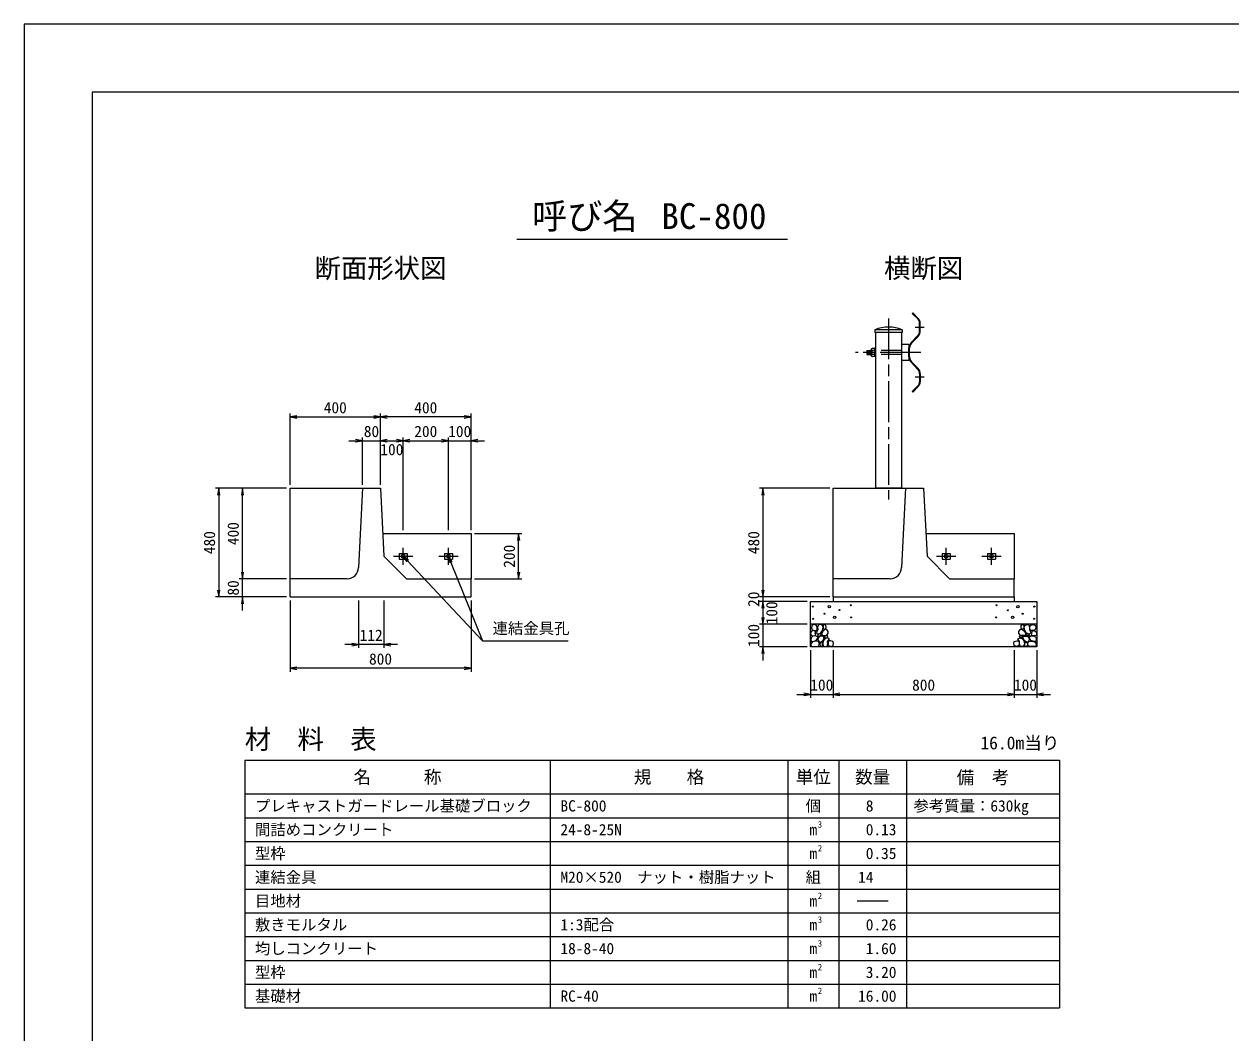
# Model space of a CAD drawing. Units: millimetres at full size, sheet at 1:15. Extents: x 0 to 12615, y 0 to 8910.
# Drawn here: x 0 to 5333, y 4455 to 8910 of the extents above; entities that cross this region are included whole.
import ezdxf
from ezdxf.enums import TextEntityAlignment as Align

# ---------------------------------------------------------------- set-up
doc = ezdxf.new("R2010")
doc.units = ezdxf.units.MM
doc.header["$LTSCALE"] = 15
doc.linetypes.add('CHAIN', pattern=[18.5, 12, -1.5, 3.5, -1.5])
doc.linetypes.add('DASHED_SPACED', pattern=[12, 6, -6])
for name, color, linetype, lineweight in [('D-BMK', 2, 'CHAIN', 13), ('D-DCR-HCHn', 4, 'Continuous', 9), ('D-MTR-FRAM', 7, 'Continuous', 13), ('D-MTR-LINE', 7, 'Continuous', 13), ('D-MTR-TXT', 7, 'Continuous', 13), ('D-STR-DIM', 7, 'Continuous', 13), ('D-STR-STRn', 1, 'Continuous', 25), ('D-STR-TXT', 7, 'Continuous', 13), ('D-TTL', 2, 'Continuous', 13), ('D-TTL-TXT', 7, 'Continuous', 13)]:
    doc.layers.add(name, color=color, linetype=linetype, lineweight=lineweight)
doc.layers.add('D-MTR', color=7, linetype='Continuous')
doc.styles.add('ＭＳ ゴシック', font='')
doc.styles.get('ＭＳ ゴシック').set_extended_font_data('MS Gothic')

# ---------------------------------------------------------------- blocks, each defined once
blk = doc.blocks.new('open_arrow')
at = {"color": 0, "linetype": 'Continuous', "lineweight": -2}
blk.add_lwpolyline([(7.5, 1.25), (0, 0), (7.5, -1.25)], dxfattribs=at)

msp = doc.modelspace()

# ---------------------------------------------------------------- linework, layer by layer
at = {"layer": 'D-BMK'}
for p, q in [((3820, 7610), (3820, 6810)), ((3976.89, 7569.5), (3936.95, 7569.5)), ((3963.35, 7460), (3673.65, 7460)), ((3976.89, 7350.5), (3936.95, 7350.5)), ((1632.5, 6560), (1717.5, 6560)), ((1675, 6522.5), (1675, 6597.5)), ((1832.5, 6560), (1917.5, 6560)), ((1875, 6522.5), (1875, 6597.5)), ((4032.5, 6560), (4117.5, 6560)), ((4075, 6522.5), (4075, 6597.5)), ((4232.5, 6560), (4317.5, 6560)), ((4275, 6522.5), (4275, 6597.5))]:
    msp.add_line(p, q, dxfattribs=at)
at = {"layer": 'D-DCR-HCHn'}
for points in [[(3500.6, 6255.8), (3490.2, 6258.11), (3480.95, 6253.49), (3479.8, 6243.08), (3482.11, 6234.99), (3493.66, 6231.53), (3501.75, 6231.53), (3505.22, 6237.31), (3505.22, 6250.02)], [(3509.84, 6256.95), (3506.38, 6246.55), (3507.53, 6234.99), (3499.44, 6222.28), (3509.84, 6216.5), (3521.4, 6222.28), (3528.34, 6231.53), (3530.65, 6246.55), (3528.34, 6254.64), (3521.4, 6258.11)], [(3531.8, 6254.64), (3531.8, 6240.77), (3537.58, 6237.31), (3543.36, 6240.77), (3544.52, 6248.86), (3543.36, 6255.8), (3535.27, 6258.11)], [(4418.2, 6254.64), (4418.2, 6240.77), (4412.42, 6237.31), (4406.64, 6240.77), (4405.48, 6248.86), (4406.64, 6255.8), (4414.73, 6258.11)], [(4440.16, 6256.95), (4443.62, 6246.55), (4442.47, 6234.99), (4450.56, 6222.28), (4440.16, 6216.5), (4428.6, 6222.28), (4421.66, 6231.53), (4419.35, 6246.55), (4421.66, 6254.64), (4428.6, 6258.11)], [(4449.4, 6255.8), (4459.8, 6258.11), (4469.05, 6253.49), (4470.2, 6243.08), (4467.89, 6234.99), (4456.34, 6231.53), (4448.25, 6231.53), (4444.78, 6237.31), (4444.78, 6250.02)], [(3478.64, 6226.9), (3475.17, 6216.5), (3479.8, 6209.57), (3491.35, 6208.41), (3499.24, 6211.8), (3495.98, 6219.97), (3498.29, 6224.59), (3493.66, 6229.22), (3486.73, 6231.53)], [(3500.58, 6188.5), (3509.14, 6201.35), (3508.07, 6204.56), (3496.3, 6207.77), (3485.6, 6206.7), (3478.11, 6200.28), (3477.03, 6192.78), (3478.11, 6185.29), (3486.67, 6183.15)], [(3512.16, 6216.5), (3506.38, 6211.88), (3508.69, 6208.41), (3516.78, 6208.41), (3520.25, 6209.57), (3522.56, 6214.19), (3519.09, 6217.66)], [(3530.54, 6188.5), (3535.89, 6201.35), (3531.61, 6206.7), (3518.77, 6206.7), (3513.42, 6204.56), (3508.07, 6197.07), (3508.07, 6190.64), (3513.42, 6182.08), (3519.84, 6181.01)], [(3529.49, 6229.22), (3523.71, 6215.35), (3528.34, 6209.57), (3542.21, 6209.57), (3547.98, 6211.88), (3553.76, 6219.97), (3553.76, 6226.9), (3547.98, 6236.15), (3541.05, 6237.31)], [(3548.73, 6162.82), (3551.94, 6172.45), (3550.87, 6183.15), (3558.36, 6194.93), (3548.73, 6200.28), (3538.03, 6194.93), (3531.61, 6186.36), (3529.47, 6172.45), (3531.61, 6164.96), (3538.03, 6161.75)], [(3546.59, 6200.28), (3551.94, 6204.56), (3549.8, 6207.77), (3542.31, 6207.77), (3539.1, 6206.7), (3536.96, 6202.42), (3540.17, 6199.21)], [(3557.29, 6163.89), (3566.92, 6161.75), (3575.49, 6166.03), (3576.56, 6175.66), (3574.42, 6183.15), (3563.71, 6186.36), (3556.22, 6186.36), (3553.01, 6181.01), (3553.01, 6169.24)], [(4392.71, 6163.89), (4383.08, 6161.75), (4374.51, 6166.03), (4373.44, 6175.66), (4375.58, 6183.15), (4386.29, 6186.36), (4393.78, 6186.36), (4396.99, 6181.01), (4396.99, 6169.24)], [(4401.27, 6162.82), (4398.06, 6172.45), (4399.13, 6183.15), (4391.64, 6194.93), (4401.27, 6200.28), (4411.97, 6194.93), (4418.39, 6186.36), (4420.53, 6172.45), (4418.39, 6164.96), (4411.97, 6161.75)], [(4420.51, 6229.22), (4426.29, 6215.35), (4421.66, 6209.57), (4407.79, 6209.57), (4402.02, 6211.88), (4396.24, 6219.97), (4396.24, 6226.9), (4402.02, 6236.15), (4408.95, 6237.31)], [(4403.41, 6200.28), (4398.06, 6204.56), (4400.2, 6207.77), (4407.69, 6207.77), (4410.9, 6206.7), (4413.04, 6202.42), (4409.83, 6199.21)], [(4419.46, 6188.5), (4414.11, 6201.35), (4418.39, 6206.7), (4431.23, 6206.7), (4436.58, 6204.56), (4441.93, 6197.07), (4441.93, 6190.64), (4436.58, 6182.08), (4430.16, 6181.01)], [(4437.84, 6216.5), (4443.62, 6211.88), (4441.31, 6208.41), (4433.22, 6208.41), (4429.75, 6209.57), (4427.44, 6214.19), (4430.91, 6217.66)], [(4449.42, 6188.5), (4440.86, 6201.35), (4441.93, 6204.56), (4453.7, 6207.77), (4464.4, 6206.7), (4471.89, 6200.28), (4472.97, 6192.78), (4471.89, 6185.29), (4463.33, 6183.15)], [(4471.36, 6226.9), (4474.83, 6216.5), (4470.2, 6209.57), (4458.65, 6208.41), (4450.76, 6211.8), (4454.02, 6219.97), (4451.71, 6224.59), (4456.34, 6229.22), (4463.27, 6231.53)], [(3504.86, 6161.75), (3512.35, 6164.96), (3514.49, 6175.66), (3510.21, 6183.15), (3502.72, 6185.29), (3493.09, 6184.22), (3482.39, 6179.94), (3477.03, 6173.52), (3477.03, 6166.03), (3480.25, 6161.75), (3493.09, 6162.82)], [(3528.4, 6164.96), (3528.4, 6177.8), (3523.05, 6181.01), (3517.7, 6177.8), (3516.63, 6170.31), (3517.7, 6163.89), (3525.19, 6161.75)], [(4421.6, 6164.96), (4421.6, 6177.8), (4426.95, 6181.01), (4432.3, 6177.8), (4433.37, 6170.31), (4432.3, 6163.89), (4424.81, 6161.75)], [(4445.14, 6161.75), (4437.65, 6164.96), (4435.51, 6175.66), (4439.79, 6183.15), (4447.28, 6185.29), (4456.91, 6184.22), (4467.61, 6179.94), (4472.97, 6173.52), (4472.97, 6166.03), (4469.75, 6161.75), (4456.91, 6162.82)]]:
    msp.add_lwpolyline(points, close=True, dxfattribs=at)
for centre, radius in [((3485.73, 6337.43), 2.25), ((3537.29, 6305.76), 2.25), ((3558.34, 6337.43), 5.62), ((3581.66, 6289.97), 5.62), ((3603.69, 6322.35), 2.25), ((3653.13, 6343.48), 2.25), ((4296.87, 6343.48), 2.25), ((4347.29, 6321.64), 2.25), ((4368.34, 6289.97), 5.62), ((4391.66, 6337.43), 5.62), ((4412.71, 6305.76), 2.25), ((4464.27, 6337.43), 2.25), ((3486.87, 6283.92), 2.25), ((3654.27, 6289.97), 2.25), ((4295.73, 6289.97), 2.25), ((4463.13, 6283.92), 2.25)]:
    msp.add_circle(centre, radius, dxfattribs=at)
at = {"layer": 'D-MTR-FRAM'}
for p, q in [((975, 5660), (4575, 5660)), ((975, 5660), (975, 4565)), ((3900, 5660), (3900, 4565)), ((4575, 5660), (4575, 4565)), ((975, 4565), (4575, 4565))]:
    msp.add_line(p, q, dxfattribs=at)
at = {"layer": 'D-MTR-LINE'}
for p, q in [((2325, 5660), (2325, 4565)), ((3375, 5660), (3375, 4565)), ((3600, 5660), (3600, 4565)), ((975, 5510), (4575, 5510)), ((975, 5405), (4575, 5405)), ((975, 5300), (4575, 5300)), ((975, 5195), (4575, 5195)), ((975, 5090), (4575, 5090)), ((975, 4985), (4575, 4985)), ((975, 4880), (4575, 4880)), ((975, 4775), (4575, 4775)), ((975, 4670), (4575, 4670))]:
    msp.add_line(p, q, dxfattribs=at)
at = {"layer": 'D-MTR-TXT'}
msp.add_line((3681.82, 5037.5), (3818.18, 5037.5), dxfattribs=at)
at = {"layer": 'D-STR-DIM'}
for p, q in [((1175, 6875), (1175, 7190)), ((1175, 7175), (1575, 7175)), ((1575, 6875), (1575, 7190)), ((1575, 6875), (1575, 7190)), ((1975, 7175), (1575, 7175)), ((1975, 6675), (1975, 7190)), ((1435, 7070), (1635, 7070)), ((1495, 6875), (1495, 7085)), ((1575, 6875), (1575, 7085)), ((1575, 6875), (1575, 7085)), ((1575, 7070), (1675, 7070)), ((1675, 6675), (1675, 7085)), ((1675, 6675), (1675, 7085)), ((1675, 7070), (1875, 7070)), ((1815, 7070), (2035, 7070)), ((1875, 6675), (1875, 7085)), ((1875, 6675), (1875, 7085)), ((1975, 6675), (1975, 7085)), ((1160, 6860), (845, 6860)), ((860, 6860), (860, 6380)), ((1160, 6860), (950, 6860)), ((965, 6460), (965, 6860)), ((3560, 6860), (3250, 6860)), ((3265, 6860), (3265, 6380)), ((1990, 6660), (2200, 6660)), ((2185, 6460), (2185, 6660)), ((965, 6320), (965, 6520)), ((1160, 6460), (950, 6460)), ((1160, 6460), (950, 6460)), ((1990, 6460), (2200, 6460)), ((3265, 6440), (3265, 6300)), ((1160, 6380), (845, 6380)), ((1160, 6380), (950, 6380)), ((1175, 6365), (1175, 6050)), ((1477.51, 6365), (1477.51, 6155)), ((1590, 6365), (1590, 6155)), ((1975, 6365), (1975, 6050)), ((3560, 6380), (3250, 6380)), ((3560, 6380), (3250, 6380)), ((3460, 6360), (3250, 6360)), ((3460, 6360), (3250, 6360)), ((3265, 6360), (3265, 6260)), ((3265, 6320), (3265, 6100)), ((3460, 6260), (3250, 6260)), ((3460, 6260), (3250, 6260)), ((1650, 6170), (1417.51, 6170)), ((3460, 6160), (3250, 6160)), ((3475, 6145), (3475, 5935)), ((3575, 6145), (3575, 5935)), ((3575, 6145), (3575, 5935)), ((4375, 6145), (4375, 5935)), ((4375, 6145), (4375, 5935)), ((4475, 6145), (4475, 5935)), ((1975, 6065), (1175, 6065)), ((3415, 5950), (3635, 5950)), ((3575, 5950), (4375, 5950)), ((4315, 5950), (4535, 5950))]:
    msp.add_line(p, q, dxfattribs=at)
at = {"layer": 'D-STR-STRn'}
for p, q in [((3927.15, 7635), (3924.93, 7632.7)), ((3924.93, 7632.7), (3950.38, 7606.34)), ((3927.15, 7635), (3952.68, 7608.56)), ((3956.95, 7554.32), (3956.95, 7590.08)), ((3960.15, 7554.32), (3960.15, 7590.08)), ((3759.85, 7560), (3759.85, 7547.5)), ((3880.15, 7560), (3759.85, 7560)), ((3880.15, 7547.5), (3759.85, 7547.5)), ((3762.85, 7547.5), (3762.85, 6860)), ((3877.15, 7547.5), (3877.15, 7495)), ((3880.15, 7560), (3880.15, 7547.5)), ((3948.42, 7533.2), (3919.58, 7503.34)), ((3950.72, 7530.98), (3921.88, 7501.12)), ((3723.65, 7469), (3743.65, 7469)), ((3723.65, 7469), (3723.65, 7451)), ((3726.15, 7469), (3726.15, 7451)), ((3728.65, 7469), (3728.65, 7451)), ((3731.15, 7469), (3731.15, 7451)), ((3733.65, 7469), (3733.65, 7451)), ((3736.15, 7469), (3736.15, 7451)), ((3738.65, 7469), (3738.65, 7451)), ((3741.15, 7469), (3741.15, 7451)), ((3743.65, 7446.98), (3743.65, 7473.02)), ((3743.65, 7469), (3743.65, 7451)), ((3759.65, 7477.31), (3747.11, 7477.31)), ((3759.65, 7468.63), (3747.11, 7468.63)), ((3762.85, 7478.5), (3759.65, 7478.5)), ((3759.65, 7478.5), (3759.65, 7441.5)), ((3759.65, 7442.69), (3759.65, 7477.31)), ((3762.85, 7471), (3759.65, 7471)), ((3762.85, 7478.5), (3762.85, 7441.5)), ((3877.15, 7495), (3877.15, 7425)), ((3910.15, 7495), (3877.15, 7495)), ((3910.15, 7495), (3910.15, 7425)), ((3910.15, 7440), (3910.15, 7480)), ((3913.35, 7440), (3913.35, 7480)), ((3913.35, 7442.69), (3913.35, 7477.31)), ((3723.65, 7451), (3743.65, 7451)), ((3759.65, 7451.37), (3747.11, 7451.37)), ((3759.65, 7442.69), (3747.11, 7442.69)), ((3762.85, 7449), (3759.65, 7449)), ((3762.85, 7441.5), (3759.65, 7441.5)), ((3910.15, 7425), (3877.15, 7425)), ((3877.15, 7425), (3877.15, 6860)), ((3948.42, 7386.8), (3919.58, 7416.66)), ((3950.72, 7389.02), (3921.88, 7418.88)), ((3956.95, 7365.68), (3956.95, 7329.92)), ((3960.15, 7365.68), (3960.15, 7329.92)), ((3924.93, 7287.3), (3950.38, 7313.66)), ((3927.15, 7285), (3952.68, 7311.44)), ((3927.15, 7285), (3924.93, 7287.3)), ((3877.15, 6860), (3762.85, 6860)), ((1657.5, 6572.5), (1657.5, 6547.5)), ((1657.5, 6572.5), (1692.5, 6572.5)), ((1692.5, 6572.5), (1692.5, 6547.5)), ((1857.5, 6572.5), (1857.5, 6547.5)), ((1857.5, 6572.5), (1892.5, 6572.5)), ((1892.5, 6572.5), (1892.5, 6547.5)), ((4057.5, 6572.5), (4057.5, 6547.5)), ((4057.5, 6572.5), (4092.5, 6572.5)), ((4092.5, 6572.5), (4092.5, 6547.5)), ((4257.5, 6572.5), (4257.5, 6547.5)), ((4257.5, 6572.5), (4292.5, 6572.5)), ((4292.5, 6572.5), (4292.5, 6547.5)), ((1657.5, 6547.5), (1692.5, 6547.5)), ((1857.5, 6547.5), (1892.5, 6547.5)), ((4057.5, 6547.5), (4092.5, 6547.5)), ((4257.5, 6547.5), (4292.5, 6547.5))]:
    msp.add_line(p, q, dxfattribs=at)
at = {"layer": 'D-STR-STRn', "linetype": 'DASHED_SPACED', "lineweight": 13}
for p, q in [((3877.15, 7469.23), (3762.85, 7469.23)), ((3877.15, 7450.77), (3762.85, 7450.77))]:
    msp.add_line(p, q, dxfattribs=at)
at = {"layer": 'D-STR-STRn', "lineweight": 13}
for p, q in [((1175, 6460), (1175, 6860)), ((1175, 6860), (1495, 6860)), ((1495, 6860), (1477.5, 6510)), ((1495, 6860), (1575, 6860)), ((1575, 6860), (1590, 6560)), ((3575, 6460), (3575, 6860)), ((3575, 6860), (3895, 6860)), ((3895, 6860), (3877.5, 6510)), ((3895, 6860), (3975, 6860)), ((3975, 6860), (3990, 6560)), ((1585, 6660), (1975, 6660)), ((1975, 6660), (1975, 6460)), ((3985, 6660), (4375, 6660)), ((4375, 6660), (4375, 6460)), ((1590, 6560), (1690, 6460)), ((3990, 6560), (4090, 6460)), ((1427.5, 6460), (1175, 6460)), ((1175, 6380), (1175, 6460)), ((1690, 6460), (1975, 6460)), ((1975, 6380), (1975, 6460)), ((3827.5, 6460), (3575, 6460)), ((3575, 6380), (3575, 6460)), ((4090, 6460), (4375, 6460)), ((4375, 6380), (4375, 6460)), ((1175, 6380), (1975, 6380)), ((3475, 6160), (3475, 6360)), ((3475, 6360), (4475, 6360)), ((3575, 6380), (4375, 6380)), ((3575, 6380), (3575, 6360)), ((4375, 6380), (4375, 6360)), ((4475, 6360), (4475, 6160)), ((4475, 6260), (3475, 6260)), ((4475, 6160), (3475, 6160))]:
    msp.add_line(p, q, dxfattribs=at)
at = {"layer": 'D-STR-STRn'}
for centre in [(1675, 6560), (1875, 6560), (4075, 6560), (4275, 6560)]:
    msp.add_circle(centre, 8, dxfattribs=at)
for centre, radius, start, end in [((3933.55, 7590.08), 23.4, 0, 44), ((3933.55, 7590.08), 26.6, 0, 44), ((3820, 7415.25), 156.75, 67.4351, 112.5649), ((3926.55, 7554.32), 30.4, 316, 0), ((3926.55, 7554.32), 33.6, 316, 0), ((3748.1, 7472.97), 4.45, 102.80038, 257.19962), ((3756.15, 7460), 12.5, 136.3091, 223.6909), ((3943.75, 7480), 33.6, 136, 180), ((3943.75, 7480), 30.4, 136, 180), ((3748.1, 7447.03), 4.45, 102.80038, 257.19962), ((3943.75, 7440), 33.6, 180, 224), ((3943.75, 7440), 30.4, 180, 224), ((3926.55, 7365.68), 30.4, 0, 44), ((3926.55, 7365.68), 33.6, 0, 44), ((3933.55, 7329.92), 23.4, 316, 0), ((3933.55, 7329.92), 26.6, 316, 0)]:
    msp.add_arc(centre, radius, start, end, dxfattribs=at)
at = {"layer": 'D-STR-STRn', "lineweight": 13}
for centre in [(1427.5, 6510), (3827.5, 6510)]:
    msp.add_arc(centre, 50, 270, 0, dxfattribs=at)
at = {"layer": 'D-STR-TXT'}
for points in [[(1675, 6560), (1695.53, 6538.12), (2025, 6186.92), (2404.45, 6186.92)], [(1875, 6560), (1886.19, 6532.17), (2025, 6186.92)]]:
    msp.add_lwpolyline(points, dxfattribs=at)
at = {"layer": 'D-TTL'}
for points in [[(0, 0), (12615, 0), (12615, 8910), (0, 8910)], [(300, 300), (12315, 300), (12315, 8610), (300, 8610)]]:
    msp.add_lwpolyline(points, close=True, dxfattribs=at)
at = {"layer": 'D-TTL-TXT'}
msp.add_line((2177.14, 7960), (3372.86, 7960), dxfattribs=at)

# ---------------------------------------------------------------- block references
at = {"layer": 'D-STR-DIM', "xscale": 4, "yscale": 4}
for p in [(1175, 7175), (1575, 7175), (1575, 7070), (1575, 7070), (1675, 7070), (1975, 7070), (1590, 6170), (1175, 6065), (3575, 5950), (3575, 5950), (4475, 5950)]:
    msp.add_blockref('open_arrow', p, dxfattribs=at)
for p, rotation in [((1575, 7175), 180), ((1975, 7175), 180), ((1495, 7070), 180), ((1675, 7070), 180), ((1875, 7070), 180), ((1875, 7070), 180), ((860, 6860), 270), ((965, 6860), 270), ((3265, 6860), 270), ((2185, 6660), 270), ((965, 6460), 90), ((965, 6460), 90), ((2185, 6460), 90), ((860, 6380), 90), ((3265, 6380), 90), ((3265, 6380), 90), ((965, 6380), 270), ((3265, 6360), 270), ((3265, 6360), 270), ((3265, 6260), 90), ((3265, 6260), 90), ((1477.51, 6170), 180), ((3265, 6160), 270), ((1975, 6065), 180), ((3475, 5950), 180), ((4375, 5950), 180), ((4375, 5950), 180)]:
    msp.add_blockref('open_arrow', p, dxfattribs=dict(at, rotation=rotation))
at = {"layer": 'D-STR-TXT', "xscale": 4, "yscale": 4}
for p, rotation in [((1675, 6560), 313.2), ((1875, 6560), 291.9)]:
    msp.add_blockref('open_arrow', p, dxfattribs=dict(at, rotation=rotation))

# ---------------------------------------------------------------- texts
at = {"layer": 'D-MTR', "style": 'ＭＳ ゴシック'}
msp.add_text('材\u3000料\u3000表', height=85.45, dxfattribs=at).set_placement((975, 5683.55), align=Align.BOTTOM_LEFT)
msp.add_text('16.0m当り', height=56.96, dxfattribs=at).set_placement((4575, 5690), align=Align.BOTTOM_RIGHT)
at = {"layer": 'D-MTR-TXT', "style": 'ＭＳ ゴシック'}
for s, height, p in [('名\u3000\u3000\u3000称', 56.96, (1650, 5585)), ('規\u3000\u3000格', 56.96, (2850, 5585)), ('単位', 56.96, (3487.5, 5585)), ('数量', 56.96, (3750, 5585)), ('備\u3000考', 56.96, (4237.5, 5583.17)), ('個', 49.84, (3487.5, 5457.5)), ('m', 49.84, (3487.5, 5352.5)), ('m', 49.84, (3487.5, 5247.5)), ('組', 49.84, (3487.5, 5142.5)), ('m', 49.84, (3487.5, 5037.5)), ('m', 49.84, (3487.5, 4932.5)), ('m', 49.84, (3487.5, 4827.5)), ('m', 49.84, (3487.5, 4722.5)), ('m', 49.84, (3487.5, 4617.5))]:
    msp.add_text(s, height=height, dxfattribs=at).set_placement(p, align=Align.MIDDLE_CENTER)
for s, p in [('プレキャストガードレール基礎ブロック', (1020, 5457.5)), ('BC-800', (2370, 5457.5)), ('参考質量：630kg', (3930, 5457.5)), ('間詰めコンクリート', (1020, 5352.5)), ('24-8-25N', (2370, 5352.5)), ('型枠', (1020, 5247.5)), ('連結金具', (1020, 5142.5)), ('M20×520\u3000ナット・樹脂ナット', (2370, 5142.5)), ('目地材', (1020, 5037.5)), ('敷きモルタル', (1020, 4932.5)), ('1:3配合', (2370, 4932.5)), ('均しコンクリート', (1020, 4827.5)), ('18-8-40', (2370, 4827.5)), ('型枠', (1020, 4722.5)), ('基礎材', (1020, 4617.5)), ('RC-40', (2370, 4617.5))]:
    msp.add_text(s, height=49.84, dxfattribs=at).set_placement(p, align=Align.MIDDLE_LEFT)
for s, p in [('8   ', (3855, 5457.5)), ('0.13', (3855, 5352.5)), ('0.35', (3855, 5247.5)), ('14   ', (3855, 5142.5)), ('0.26', (3855, 4932.5)), ('1.60', (3855, 4827.5)), ('3.20', (3855, 4722.5)), ('16.00', (3855, 4617.5))]:
    msp.add_text(s, height=49.84, dxfattribs=at).set_placement(p, align=Align.MIDDLE_RIGHT)
for s, p in [('3', (3507.1, 5352.5)), ('2', (3507.1, 5247.5)), ('2', (3507.1, 5037.5)), ('3', (3507.1, 4932.5)), ('3', (3507.1, 4827.5)), ('2', (3507.1, 4722.5)), ('2', (3507.1, 4617.5))]:
    msp.add_text(s, height=28.48, dxfattribs=at).set_placement(p, align=Align.BOTTOM_LEFT)
at = {"layer": 'D-STR-DIM', "style": 'ＭＳ ゴシック'}
for s, p in [('400', (1375, 7216.25)), ('400', (1775, 7216.25)), ('80', (1535, 7111.25)), ('200', (1775, 7111.25)), ('100', (1925, 7111.25)), ('100', (1625, 7031.25)), ('112', (1533.76, 6211.25)), ('800', (1575, 6106.25)), ('100', (3525, 5991.25)), ('800', (3975, 5991.25)), ('100', (4425, 5991.25))]:
    msp.add_text(s, height=49.84, dxfattribs=at).set_placement(p, align=Align.MIDDLE_CENTER)
for s, p in [('480', (818.75, 6620)), ('400', (923.75, 6660)), ('480', (3223.75, 6620)), ('200', (2143.75, 6560)), ('80', (923.75, 6420)), ('20', (3223.75, 6370)), ('100', (3303.75, 6310)), ('100', (3223.75, 6210))]:
    msp.add_text(s, height=49.84, rotation=90, dxfattribs=at).set_placement(p, align=Align.MIDDLE_CENTER)
at = {"layer": 'D-STR-TXT', "style": 'ＭＳ ゴシック'}
msp.add_text('連結金具孔', height=49.84, dxfattribs=at).set_placement((2070, 6201.92), align=Align.BOTTOM_LEFT)
at = {"layer": 'D-TTL-TXT', "style": 'ＭＳ ゴシック'}
for s, height, p in [('呼び名', 113.9, (2477.81, 7971.25)), ('BC-800', 113.9, (3048.19, 7971.25)), ('断面形状図', 85.45, (1575, 7763.61)), ('横断図', 85.45, (3975, 7763.61))]:
    msp.add_text(s, height=height, dxfattribs=at).set_placement(p, align=Align.BOTTOM_CENTER)

doc.saveas('drawing.dxf')
